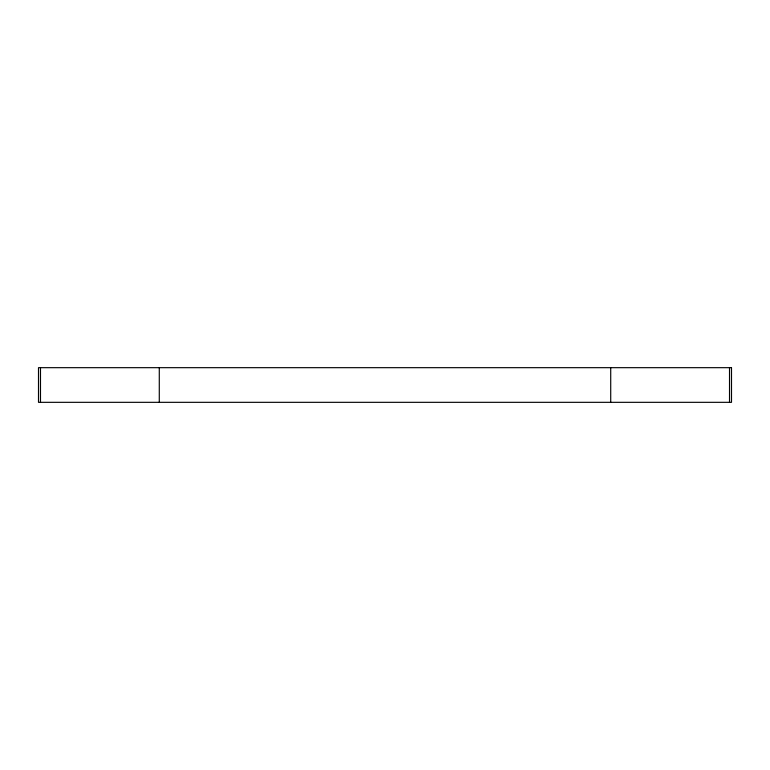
<?xml version="1.0" encoding="UTF-8"?>
<svg xmlns="http://www.w3.org/2000/svg" width="770" height="770" viewBox="0 0 770 770"><rect width="100%" height="100%" fill="white"/><g stroke="black" fill="none" stroke-linecap="round" stroke-linejoin="round"><path stroke-width="1.16" d="M729.517 367.675L729.517 402.325M610.716 367.675L610.716 402.325M159.284 367.675L159.284 402.325M40.483 367.675L40.483 402.325M731.5 367.675L38.5 367.675L38.5 402.325L731.5 402.325L731.5 367.675"/></g></svg>
